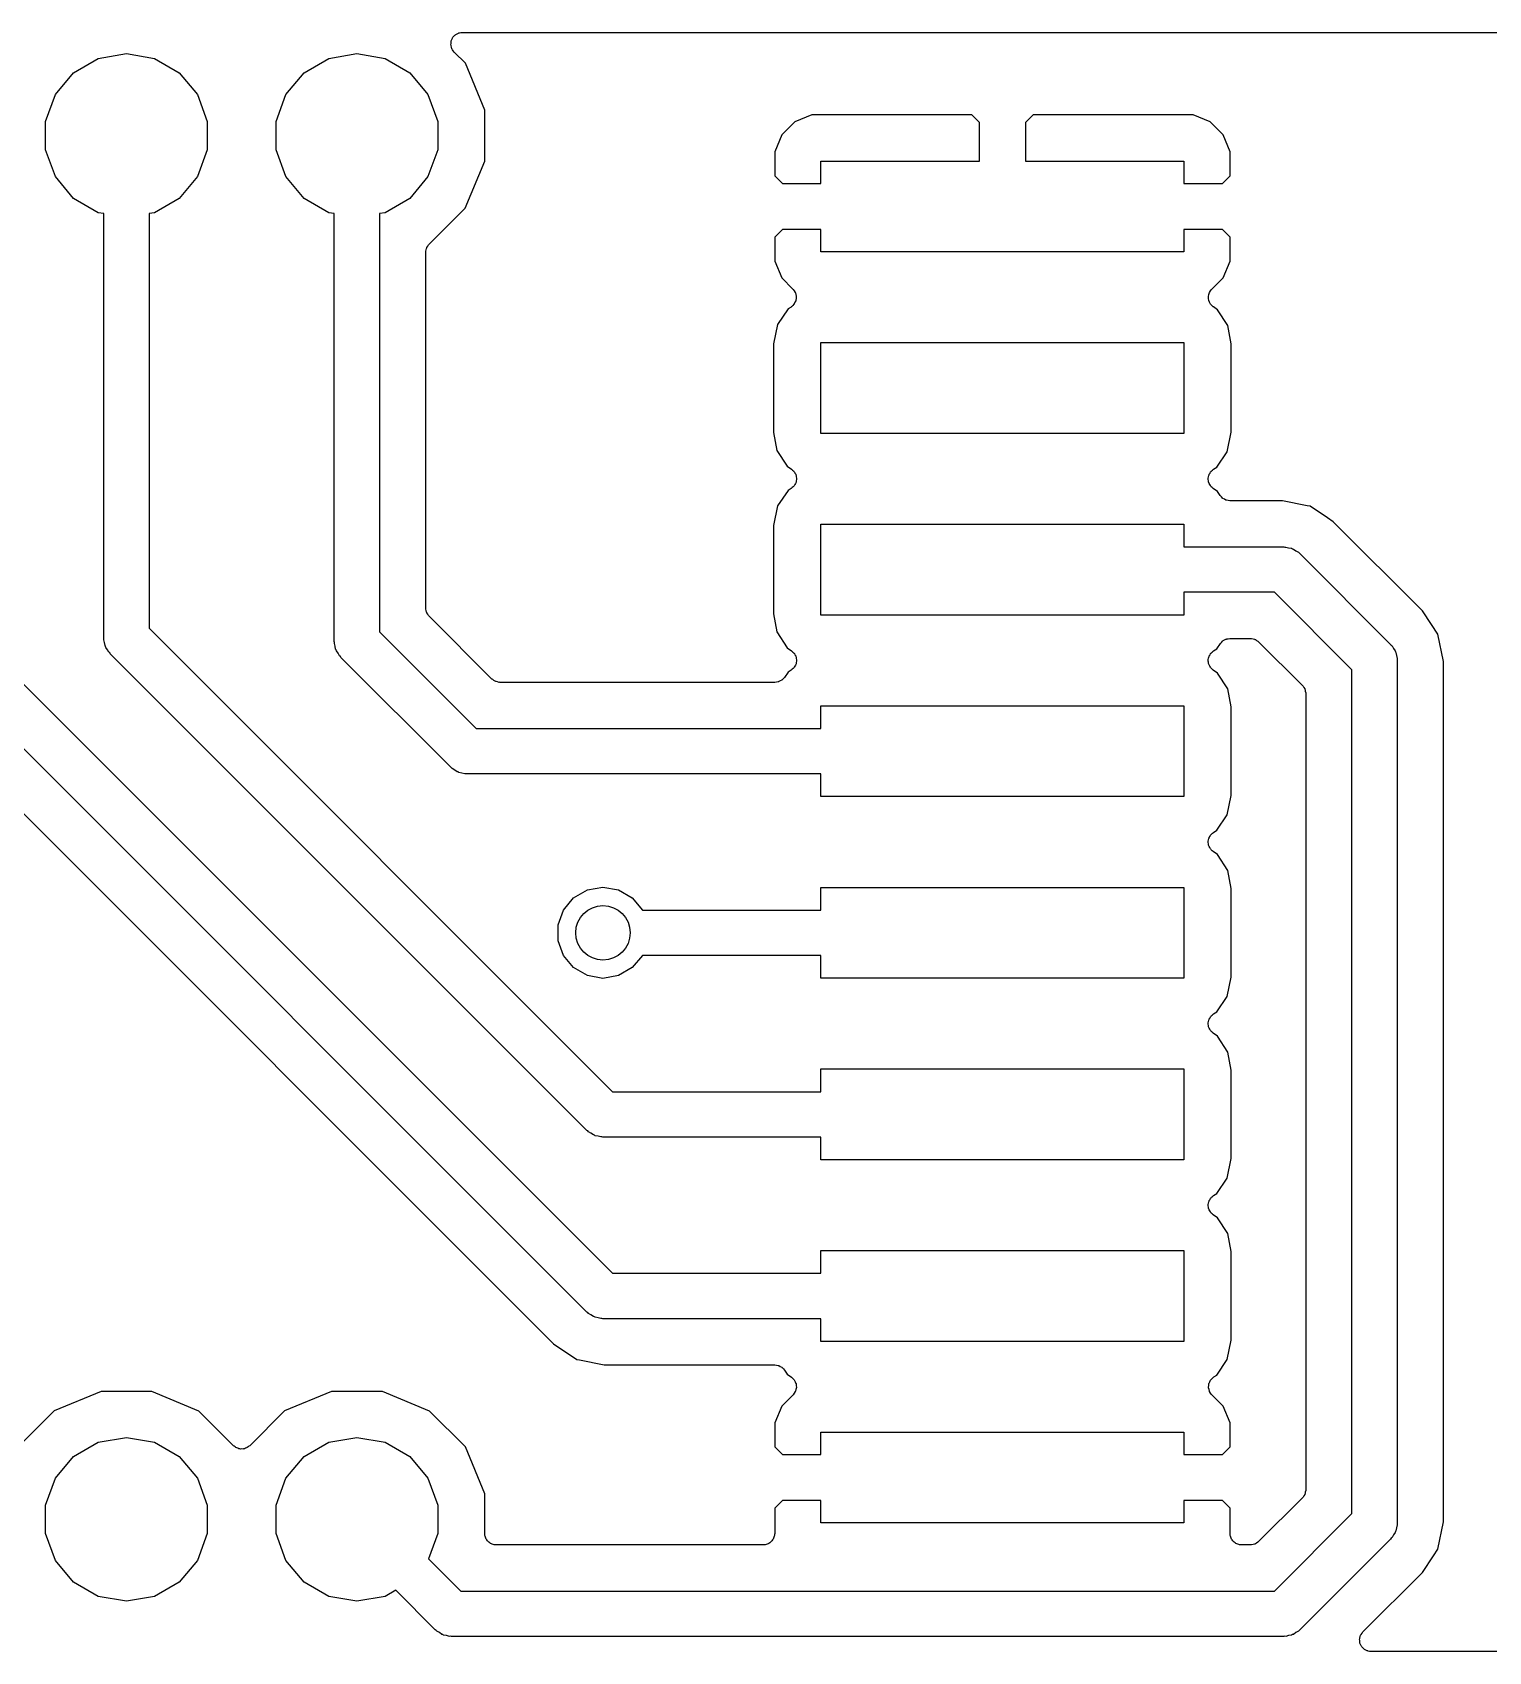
# Model space of a CAD drawing. Extents: x 102 to 201.3, y -111.4 to -93.6.
# Drawn here: x 162.21 to 178.26, y -111.42 to -93.58 of the extents above; entities that cross this region are included whole.
import ezdxf

# ---------------------------------------------------------------- set-up
doc = ezdxf.new("R2010")
doc.units = 0
doc.header["$MEASUREMENT"] = 0
doc.layers.add('BLACK', color=7, linetype='CONTINUOUS')

msp = doc.modelspace()

# ---------------------------------------------------------------- linework, layer by layer
at = {"layer": 'Black'}
for p, q in [((166.847, -93.6371), (166.858, -93.6254)), ((166.858, -93.6254), (166.869, -93.6127)), ((166.869, -93.6127), (166.874, -93.6099)), ((166.874, -93.6099), (166.878, -93.6059)), ((166.878, -93.6059), (166.893, -93.5989)), ((166.893, -93.5989), (166.907, -93.5907)), ((166.907, -93.5907), (166.913, -93.5897)), ((166.913, -93.5897), (166.918, -93.5873)), ((166.918, -93.5873), (166.934, -93.5859)), ((166.934, -93.5859), (166.951, -93.583)), ((166.951, -93.583), (200.79, -93.583)), ((166.824, -93.721), (166.826, -93.7045)), ((166.826, -93.7264), (166.824, -93.721)), ((166.826, -93.6879), (166.828, -93.6826)), ((166.826, -93.7045), (166.826, -93.6879)), ((166.826, -93.7321), (166.826, -93.7264)), ((166.831, -93.7476), (166.826, -93.7321)), ((166.828, -93.677), (166.835, -93.662)), ((166.828, -93.6826), (166.828, -93.677)), ((166.836, -93.7636), (166.831, -93.7476)), ((166.835, -93.662), (166.841, -93.6465)), ((166.839, -93.7682), (166.836, -93.7636)), ((166.841, -93.7735), (166.839, -93.7682)), ((166.841, -93.6465), (166.844, -93.6422)), ((166.851, -93.7862), (166.841, -93.7735)), ((166.844, -93.6422), (166.847, -93.6371)), ((166.861, -93.7997), (166.851, -93.7862)), ((166.984, -93.9235), (166.861, -93.7997)), ((162.669, -94.0279), (162.941, -93.871)), ((162.941, -93.871), (163.25, -93.8166)), ((163.25, -93.8166), (163.559, -93.871)), ((163.559, -93.871), (163.831, -94.0279)), ((165.209, -94.0279), (165.481, -93.871)), ((165.481, -93.871), (165.79, -93.8166)), ((165.79, -93.8166), (166.099, -93.871)), ((166.099, -93.871), (166.371, -94.0279)), ((167.198, -94.4412), (166.984, -93.9235)), ((162.468, -94.2683), (162.669, -94.0279)), ((163.831, -94.0279), (164.032, -94.2683)), ((165.008, -94.2683), (165.209, -94.0279)), ((166.371, -94.0279), (166.572, -94.2683)), ((162.36, -94.5631), (162.468, -94.2683)), ((164.032, -94.2683), (164.14, -94.5631)), ((164.9, -94.5631), (165.008, -94.2683)), ((166.572, -94.2683), (166.68, -94.5631)), ((167.198, -94.8736), (167.198, -94.4412)), ((170.799, -94.492), (170.612, -94.5693)), ((172.562, -94.492), (170.799, -94.492)), ((172.646, -94.5764), (172.562, -94.492)), ((173.238, -94.492), (173.154, -94.5764)), ((175.001, -94.492), (173.238, -94.492)), ((175.188, -94.5693), (175.001, -94.492)), ((162.36, -94.8769), (162.36, -94.5631)), ((164.14, -94.5631), (164.14, -94.8769)), ((164.9, -94.8769), (164.9, -94.5631)), ((166.68, -94.5631), (166.68, -94.8769)), ((170.612, -94.5693), (170.469, -94.7122)), ((172.646, -95), (172.646, -94.5764)), ((173.154, -94.5764), (173.154, -95)), ((175.331, -94.7122), (175.188, -94.5693)), ((167.198, -95.0013), (167.198, -94.8736)), ((167.198, -94.8736), (167.198, -94.8736)), ((170.469, -94.7122), (170.392, -94.899)), ((175.408, -94.899), (175.331, -94.7122)), ((162.468, -95.1717), (162.36, -94.8769)), ((164.14, -94.8769), (164.032, -95.1717)), ((165.008, -95.1717), (164.9, -94.8769)), ((166.68, -94.8769), (166.572, -95.1717)), ((166.983, -95.5186), (167.198, -95.0013)), ((170.392, -94.899), (170.392, -95.1616)), ((170.9, -95.246), (170.9, -95)), ((170.9, -95), (172.646, -95)), ((173.154, -95), (174.9, -95)), ((174.9, -95), (174.9, -95.246)), ((175.408, -95.1616), (175.408, -94.899)), ((162.669, -95.4121), (162.468, -95.1717)), ((164.032, -95.1717), (163.831, -95.4121)), ((165.209, -95.4121), (165.008, -95.1717)), ((166.572, -95.1717), (166.371, -95.4121)), ((170.392, -95.1616), (170.476, -95.246)), ((175.324, -95.246), (175.408, -95.1616)), ((170.476, -95.246), (170.9, -95.246)), ((174.9, -95.246), (175.324, -95.246)), ((162.941, -95.569), (162.669, -95.4121)), ((163, -95.5794), (162.941, -95.569)), ((163, -100.25), (163, -95.5794)), ((163.559, -95.569), (163.5, -95.5794)), ((163.5, -95.5794), (163.5, -100.146)), ((163.831, -95.4121), (163.559, -95.569)), ((165.481, -95.569), (165.209, -95.4121)), ((165.54, -95.5794), (165.481, -95.569)), ((165.54, -100.29), (165.54, -95.5794)), ((166.099, -95.569), (166.04, -95.5794)), ((166.04, -95.5794), (166.04, -100.186)), ((166.371, -95.4121), (166.099, -95.569)), ((166.585, -95.9156), (166.983, -95.5186)), ((170.476, -95.754), (170.392, -95.8384)), ((170.9, -95.754), (170.476, -95.754)), ((170.9, -96), (170.9, -95.754)), ((175.324, -95.754), (174.9, -95.754)), ((174.9, -95.754), (174.9, -96)), ((175.408, -95.8384), (175.324, -95.754)), ((166.56, -95.9517), (166.569, -95.9382)), ((166.569, -95.9382), (166.578, -95.9238)), ((166.578, -95.9238), (166.582, -95.9202)), ((166.582, -95.9202), (166.585, -95.9156)), ((170.392, -95.8384), (170.392, -96.101)), ((175.408, -96.101), (175.408, -95.8384)), ((166.548, -95.9943), (166.553, -95.9783)), ((166.549, -95.9999), (166.548, -95.9943)), ((166.548, -96.0055), (166.549, -95.9999)), ((166.548, -99.9234), (166.548, -96.0055)), ((166.553, -95.9783), (166.556, -95.962)), ((166.556, -95.962), (166.558, -95.9571)), ((166.558, -95.9571), (166.56, -95.9517)), ((170.392, -96.101), (170.469, -96.2878)), ((174.9, -96), (170.9, -96)), ((175.331, -96.2878), (175.408, -96.101)), ((170.469, -96.2878), (170.593, -96.4111)), ((175.206, -96.4122), (175.331, -96.2878)), ((170.593, -96.4111), (170.594, -96.4132)), ((170.594, -96.4132), (170.596, -96.4147)), ((170.596, -96.4147), (170.607, -96.4312)), ((170.607, -96.4312), (170.618, -96.4473)), ((170.618, -96.4473), (170.619, -96.4497)), ((170.619, -96.4497), (170.62, -96.4518)), ((170.62, -96.4518), (170.624, -96.4709)), ((170.624, -96.4709), (170.629, -96.4899)), ((175.169, -96.491), (175.175, -96.4704)), ((175.175, -96.4704), (175.18, -96.4497)), ((175.18, -96.4497), (175.181, -96.4491)), ((175.181, -96.4484), (175.193, -96.4309)), ((175.181, -96.4491), (175.181, -96.4484)), ((175.193, -96.4309), (175.205, -96.4133)), ((175.205, -96.4133), (175.206, -96.4128)), ((175.206, -96.4128), (175.206, -96.4122)), ((170.539, -96.6288), (170.423, -96.7985)), ((170.572, -96.6077), (170.539, -96.6288)), ((170.573, -96.606), (170.572, -96.6077)), ((170.576, -96.605), (170.573, -96.606)), ((170.59, -96.5911), (170.576, -96.605)), ((170.604, -96.5778), (170.59, -96.5911)), ((170.605, -96.5756), (170.604, -96.5778)), ((170.607, -96.5738), (170.605, -96.5756)), ((170.615, -96.556), (170.607, -96.5738)), ((170.624, -96.5386), (170.615, -96.556)), ((170.625, -96.5361), (170.624, -96.5386)), ((170.626, -96.5338), (170.625, -96.5361)), ((170.627, -96.5143), (170.626, -96.5338)), ((170.63, -96.4948), (170.627, -96.5143)), ((170.629, -96.4899), (170.629, -96.4924)), ((170.629, -96.4924), (170.63, -96.4948)), ((175.17, -96.4917), (175.169, -96.491)), ((175.169, -96.4924), (175.17, -96.4917)), ((175.171, -96.5136), (175.169, -96.4924)), ((175.173, -96.5349), (175.171, -96.5136)), ((175.174, -96.5356), (175.173, -96.5349)), ((175.174, -96.5363), (175.174, -96.5356)), ((175.183, -96.5555), (175.174, -96.5363)), ((175.192, -96.5749), (175.183, -96.5555)), ((175.192, -96.5754), (175.192, -96.5749)), ((175.193, -96.5761), (175.192, -96.5754)), ((175.208, -96.591), (175.193, -96.5761)), ((175.223, -96.6061), (175.208, -96.591)), ((175.224, -96.6064), (175.223, -96.6061)), ((175.224, -96.6069), (175.224, -96.6064)), ((175.271, -96.6389), (175.224, -96.6069)), ((175.383, -96.8125), (175.271, -96.6389)), ((170.423, -96.7985), (170.38, -97.0127)), ((175.42, -97.0118), (175.383, -96.8125)), ((170.38, -97.0127), (170.38, -97.9882)), ((170.9, -98), (170.9, -97)), ((170.9, -97), (174.9, -97)), ((174.9, -97), (174.9, -98)), ((175.42, -97.9873), (175.42, -97.0118)), ((170.38, -97.9882), (170.417, -98.1875)), ((174.9, -98), (170.9, -98)), ((175.377, -98.2015), (175.42, -97.9873)), ((170.417, -98.1875), (170.529, -98.3611)), ((175.261, -98.3712), (175.377, -98.2015)), ((170.529, -98.3611), (170.577, -98.3943)), ((170.577, -98.3943), (170.588, -98.4043)), ((170.588, -98.4043), (170.599, -98.4129)), ((170.599, -98.4129), (170.603, -98.4196)), ((170.603, -98.4196), (170.609, -98.4251)), ((170.609, -98.4251), (170.615, -98.438)), ((170.615, -98.438), (170.623, -98.45)), ((175.179, -98.4485), (175.187, -98.4367)), ((175.187, -98.4367), (175.193, -98.424)), ((175.193, -98.424), (175.199, -98.4186)), ((175.199, -98.4186), (175.203, -98.4121)), ((175.203, -98.4121), (175.215, -98.4038)), ((175.215, -98.4038), (175.226, -98.3941)), ((175.226, -98.3941), (175.261, -98.3712)), ((170.574, -98.6059), (170.539, -98.6288)), ((170.585, -98.5962), (170.574, -98.6059)), ((170.597, -98.5879), (170.585, -98.5962)), ((170.601, -98.5814), (170.597, -98.5879)), ((170.607, -98.576), (170.601, -98.5814)), ((170.613, -98.5633), (170.607, -98.576)), ((170.621, -98.5515), (170.613, -98.5633)), ((170.623, -98.5438), (170.621, -98.5515)), ((170.623, -98.45), (170.625, -98.4577)), ((170.627, -98.5368), (170.623, -98.5438)), ((170.625, -98.4577), (170.628, -98.4649)), ((170.629, -98.5226), (170.627, -98.5368)), ((170.628, -98.4649), (170.629, -98.4791)), ((170.629, -98.4791), (170.633, -98.493)), ((170.632, -98.5088), (170.629, -98.5226)), ((170.633, -98.493), (170.632, -98.5009)), ((170.632, -98.5009), (170.632, -98.5088)), ((175.167, -98.507), (175.168, -98.4991)), ((175.171, -98.5209), (175.167, -98.507)), ((175.168, -98.4912), (175.171, -98.4774)), ((175.168, -98.4991), (175.168, -98.4912)), ((175.171, -98.4774), (175.173, -98.4632)), ((175.172, -98.5351), (175.171, -98.5209)), ((175.175, -98.5423), (175.172, -98.5351)), ((175.173, -98.4632), (175.177, -98.4562)), ((175.177, -98.55), (175.175, -98.5423)), ((175.177, -98.4562), (175.179, -98.4485)), ((175.185, -98.562), (175.177, -98.55)), ((175.191, -98.5749), (175.185, -98.562)), ((175.197, -98.5804), (175.191, -98.5749)), ((175.201, -98.5871), (175.197, -98.5804)), ((175.212, -98.5957), (175.201, -98.5871)), ((175.223, -98.6057), (175.212, -98.5957)), ((175.271, -98.6389), (175.223, -98.6057)), ((170.423, -98.7985), (170.38, -99.0127)), ((170.539, -98.6288), (170.423, -98.7985)), ((175.3, -98.6837), (175.271, -98.6389)), ((175.313, -98.6977), (175.3, -98.6837)), ((175.325, -98.7123), (175.313, -98.6977)), ((175.328, -98.7138), (175.325, -98.7123)), ((175.33, -98.7161), (175.328, -98.7138)), ((175.347, -98.7248), (175.33, -98.7161)), ((175.363, -98.7343), (175.347, -98.7248)), ((175.366, -98.7349), (175.363, -98.7343)), ((175.369, -98.7363), (175.366, -98.7349)), ((175.388, -98.7387), (175.369, -98.7363)), ((175.407, -98.742), (175.388, -98.7387)), ((175.987, -98.742), (175.407, -98.742)), ((176.258, -98.7957), (175.987, -98.742)), ((176.289, -98.802), (176.258, -98.7957)), ((176.258, -98.7957), (176.258, -98.7957)), ((176.482, -98.9306), (176.289, -98.802)), ((176.545, -98.9729), (176.482, -98.9306)), ((177.527, -99.9552), (176.545, -98.9729)), ((170.38, -99.0127), (170.38, -99.9882)), ((170.9, -100), (170.9, -99)), ((170.9, -99), (174.9, -99)), ((174.9, -99), (174.9, -99.25)), ((174.9, -99.25), (176, -99.25)), ((176, -99.25), (176.011, -99.2519)), ((176.011, -99.2519), (176.022, -99.251)), ((176.022, -99.251), (176.053, -99.2594)), ((176.053, -99.2594), (176.086, -99.2651)), ((176.086, -99.2651), (176.095, -99.2706)), ((176.095, -99.2706), (176.106, -99.2734)), ((176.106, -99.2734), (176.132, -99.2922)), ((176.132, -99.2922), (176.161, -99.3085)), ((176.161, -99.3085), (176.168, -99.3169)), ((176.168, -99.3169), (176.177, -99.3232)), ((176.177, -99.3232), (177.177, -100.323)), ((160.96, -99.6064), (168.604, -107.25)), ((175.896, -99.75), (174.9, -99.75)), ((174.9, -99.75), (174.9, -100)), ((176.75, -100.604), (175.896, -99.75)), ((168.323, -107.677), (160.533, -99.8868)), ((166.549, -99.9289), (166.548, -99.9234)), ((166.548, -99.9345), (166.549, -99.9289)), ((166.553, -99.9505), (166.548, -99.9345)), ((166.556, -99.9669), (166.553, -99.9505)), ((166.558, -99.9717), (166.556, -99.9669)), ((166.56, -99.9771), (166.558, -99.9717)), ((166.569, -99.9907), (166.56, -99.9771)), ((166.578, -100.005), (166.569, -99.9907)), ((166.582, -100.009), (166.578, -100.005)), ((166.585, -100.013), (166.582, -100.009)), ((167.277, -100.705), (166.585, -100.013)), ((170.38, -99.9882), (170.417, -100.187)), ((174.9, -100), (170.9, -100)), ((177.627, -100.105), (177.527, -99.9552)), ((163.5, -100.146), (168.604, -105.25)), ((166.04, -100.186), (167.104, -101.25)), ((170.417, -100.187), (170.529, -100.361)), ((177.698, -100.211), (177.627, -100.105)), ((177.627, -100.105), (177.627, -100.105)), ((177.758, -100.513), (177.698, -100.211)), ((160.183, -100.255), (167.955, -108.027)), ((163.002, -100.261), (163, -100.25)), ((163.001, -100.272), (163.002, -100.261)), ((163.009, -100.303), (163.001, -100.272)), ((163.015, -100.336), (163.009, -100.303)), ((163.021, -100.345), (163.015, -100.336)), ((163.023, -100.356), (163.021, -100.345)), ((163.042, -100.382), (163.023, -100.356)), ((163.058, -100.411), (163.042, -100.382)), ((165.542, -100.301), (165.54, -100.29)), ((165.541, -100.312), (165.542, -100.301)), ((165.549, -100.343), (165.541, -100.312)), ((165.555, -100.376), (165.549, -100.343)), ((165.561, -100.385), (165.555, -100.376)), ((165.563, -100.396), (165.561, -100.385)), ((165.582, -100.422), (165.563, -100.396)), ((170.529, -100.361), (170.577, -100.394)), ((170.577, -100.394), (170.588, -100.404)), ((170.588, -100.404), (170.599, -100.413)), ((175.203, -100.412), (175.215, -100.404)), ((175.215, -100.404), (175.226, -100.394)), ((175.226, -100.394), (175.261, -100.371)), ((175.261, -100.371), (175.301, -100.313)), ((175.301, -100.313), (175.313, -100.301)), ((175.313, -100.301), (175.324, -100.288)), ((175.324, -100.288), (175.328, -100.285)), ((175.328, -100.285), (175.331, -100.282)), ((175.331, -100.282), (175.347, -100.274)), ((175.347, -100.274), (175.362, -100.266)), ((175.362, -100.266), (175.367, -100.265)), ((175.367, -100.265), (175.371, -100.263)), ((175.371, -100.263), (175.388, -100.261)), ((175.388, -100.261), (175.405, -100.258)), ((175.405, -100.258), (175.633, -100.258)), ((175.633, -100.258), (175.639, -100.259)), ((175.639, -100.259), (175.644, -100.258)), ((175.644, -100.258), (175.661, -100.263)), ((175.661, -100.263), (175.677, -100.266)), ((175.677, -100.266), (175.682, -100.268)), ((175.682, -100.268), (175.687, -100.27)), ((175.687, -100.27), (175.701, -100.279)), ((175.701, -100.279), (175.715, -100.288)), ((175.715, -100.288), (175.719, -100.292)), ((175.719, -100.292), (175.723, -100.295)), ((175.723, -100.295), (176.205, -100.777)), ((177.177, -100.323), (177.183, -100.332)), ((177.183, -100.332), (177.192, -100.339)), ((177.192, -100.339), (177.208, -100.368)), ((177.208, -100.368), (177.227, -100.394)), ((177.227, -100.394), (177.229, -100.405)), ((177.229, -100.405), (177.235, -100.414)), ((163.067, -100.418), (163.058, -100.411)), ((163.073, -100.427), (163.067, -100.418)), ((168.323, -105.677), (163.073, -100.427)), ((165.598, -100.451), (165.582, -100.422)), ((165.607, -100.458), (165.598, -100.451)), ((165.613, -100.467), (165.607, -100.458)), ((166.823, -101.677), (165.613, -100.467)), ((170.601, -100.581), (170.597, -100.588)), ((170.599, -100.413), (170.603, -100.42)), ((170.607, -100.576), (170.601, -100.581)), ((170.603, -100.42), (170.609, -100.425)), ((170.613, -100.563), (170.607, -100.576)), ((170.609, -100.425), (170.615, -100.438)), ((170.621, -100.551), (170.613, -100.563)), ((170.615, -100.438), (170.623, -100.45)), ((170.623, -100.544), (170.621, -100.551)), ((170.623, -100.45), (170.625, -100.458)), ((170.627, -100.537), (170.623, -100.544)), ((170.625, -100.458), (170.628, -100.465)), ((170.629, -100.523), (170.627, -100.537)), ((170.628, -100.465), (170.629, -100.479)), ((170.629, -100.479), (170.633, -100.493)), ((170.632, -100.509), (170.629, -100.523)), ((170.633, -100.493), (170.632, -100.501)), ((170.632, -100.501), (170.632, -100.509)), ((175.167, -100.507), (175.168, -100.499)), ((175.171, -100.521), (175.167, -100.507)), ((175.168, -100.491), (175.171, -100.477)), ((175.168, -100.499), (175.168, -100.491)), ((175.171, -100.477), (175.173, -100.463)), ((175.172, -100.535), (175.171, -100.521)), ((175.175, -100.542), (175.172, -100.535)), ((175.173, -100.463), (175.177, -100.456)), ((175.177, -100.55), (175.175, -100.542)), ((175.177, -100.456), (175.179, -100.449)), ((175.185, -100.562), (175.177, -100.55)), ((175.179, -100.449), (175.187, -100.437)), ((175.191, -100.575), (175.185, -100.562)), ((175.187, -100.437), (175.193, -100.424)), ((175.197, -100.58), (175.191, -100.575)), ((175.193, -100.424), (175.199, -100.419)), ((175.201, -100.587), (175.197, -100.58)), ((175.199, -100.419), (175.203, -100.412)), ((177.235, -100.414), (177.241, -100.447)), ((177.241, -100.447), (177.249, -100.478)), ((177.249, -100.478), (177.248, -100.489)), ((177.248, -100.489), (177.25, -100.5)), ((177.25, -100.5), (177.25, -110)), ((177.758, -109.987), (177.758, -100.513)), ((167.281, -100.708), (167.277, -100.705)), ((167.285, -100.712), (167.281, -100.708)), ((167.299, -100.721), (167.285, -100.712)), ((167.313, -100.73), (167.299, -100.721)), ((167.318, -100.732), (167.313, -100.73)), ((167.323, -100.734), (167.318, -100.732)), ((167.339, -100.737), (167.323, -100.734)), ((167.356, -100.742), (167.339, -100.737)), ((167.361, -100.741), (167.356, -100.742)), ((167.367, -100.742), (167.361, -100.741)), ((170.395, -100.742), (167.367, -100.742)), ((170.412, -100.739), (170.395, -100.742)), ((170.429, -100.737), (170.412, -100.739)), ((170.433, -100.735), (170.429, -100.737)), ((170.438, -100.734), (170.433, -100.735)), ((170.453, -100.726), (170.438, -100.734)), ((170.469, -100.718), (170.453, -100.726)), ((170.472, -100.715), (170.469, -100.718)), ((170.476, -100.712), (170.472, -100.715)), ((170.487, -100.699), (170.476, -100.712)), ((170.499, -100.687), (170.487, -100.699)), ((170.539, -100.629), (170.499, -100.687)), ((170.574, -100.606), (170.539, -100.629)), ((170.585, -100.596), (170.574, -100.606)), ((170.597, -100.588), (170.585, -100.596)), ((175.212, -100.596), (175.201, -100.587)), ((175.223, -100.606), (175.212, -100.596)), ((175.271, -100.639), (175.223, -100.606)), ((175.383, -100.813), (175.271, -100.639)), ((176.75, -109.896), (176.75, -100.604)), ((175.42, -101.012), (175.383, -100.813)), ((176.205, -100.777), (176.208, -100.781)), ((176.208, -100.781), (176.212, -100.785)), ((176.212, -100.785), (176.221, -100.799)), ((176.221, -100.799), (176.23, -100.813)), ((176.23, -100.813), (176.232, -100.818)), ((176.232, -100.818), (176.234, -100.823)), ((176.234, -100.823), (176.237, -100.839)), ((176.237, -100.839), (176.242, -100.856)), ((176.242, -100.856), (176.241, -100.861)), ((176.241, -100.861), (176.242, -100.867)), ((176.242, -100.867), (176.242, -109.633)), ((170.9, -101.25), (170.9, -101)), ((170.9, -101), (174.9, -101)), ((174.9, -101), (174.9, -102)), ((175.42, -101.987), (175.42, -101.012)), ((167.104, -101.25), (170.9, -101.25)), ((166.832, -101.683), (166.823, -101.677)), ((166.839, -101.692), (166.832, -101.683)), ((166.868, -101.708), (166.839, -101.692)), ((166.894, -101.727), (166.868, -101.708)), ((166.905, -101.729), (166.894, -101.727)), ((166.914, -101.735), (166.905, -101.729)), ((166.947, -101.741), (166.914, -101.735)), ((166.978, -101.749), (166.947, -101.741)), ((166.989, -101.748), (166.978, -101.749)), ((167, -101.75), (166.989, -101.748)), ((170.9, -101.75), (167, -101.75)), ((170.9, -102), (170.9, -101.75)), ((174.9, -102), (170.9, -102)), ((175.377, -102.201), (175.42, -101.987)), ((175.261, -102.371), (175.377, -102.201)), ((175.167, -102.507), (175.168, -102.499)), ((175.171, -102.521), (175.167, -102.507)), ((175.168, -102.491), (175.171, -102.477)), ((175.168, -102.499), (175.168, -102.491)), ((175.171, -102.477), (175.173, -102.463)), ((175.172, -102.535), (175.171, -102.521)), ((175.175, -102.542), (175.172, -102.535)), ((175.173, -102.463), (175.177, -102.456)), ((175.177, -102.55), (175.175, -102.542)), ((175.177, -102.456), (175.179, -102.449)), ((175.179, -102.449), (175.187, -102.437)), ((175.187, -102.437), (175.193, -102.424)), ((175.193, -102.424), (175.199, -102.419)), ((175.199, -102.419), (175.203, -102.412)), ((175.203, -102.412), (175.215, -102.404)), ((175.215, -102.404), (175.226, -102.394)), ((175.226, -102.394), (175.261, -102.371)), ((175.185, -102.562), (175.177, -102.55)), ((175.191, -102.575), (175.185, -102.562)), ((175.197, -102.58), (175.191, -102.575)), ((175.201, -102.587), (175.197, -102.58)), ((175.212, -102.596), (175.201, -102.587)), ((175.223, -102.606), (175.212, -102.596)), ((175.271, -102.639), (175.223, -102.606)), ((175.383, -102.813), (175.271, -102.639)), ((175.42, -103.012), (175.383, -102.813)), ((168.177, -103.116), (168.328, -103.028)), ((168.328, -103.028), (168.5, -102.998)), ((168.5, -102.998), (168.672, -103.028)), ((168.672, -103.028), (168.823, -103.116)), ((170.9, -103.25), (170.9, -103)), ((170.9, -103), (174.9, -103)), ((174.9, -103), (174.9, -104)), ((175.42, -103.987), (175.42, -103.012)), ((168.006, -103.413), (168.065, -103.249)), ((168.065, -103.249), (168.177, -103.116)), ((168.823, -103.116), (168.935, -103.249)), ((168.935, -103.249), (168.935, -103.25)), ((168.935, -103.25), (170.9, -103.25)), ((168.006, -103.587), (168.006, -103.413)), ((168.065, -103.751), (168.006, -103.587)), ((168.177, -103.884), (168.065, -103.751)), ((168.935, -103.751), (168.823, -103.884)), ((170.9, -103.75), (168.935, -103.75)), ((168.935, -103.75), (168.935, -103.751)), ((170.9, -104), (170.9, -103.75)), ((168.328, -103.972), (168.177, -103.884)), ((168.5, -104.002), (168.328, -103.972)), ((168.672, -103.972), (168.5, -104.002)), ((168.823, -103.884), (168.672, -103.972)), ((174.9, -104), (170.9, -104)), ((175.377, -104.201), (175.42, -103.987)), ((175.261, -104.371), (175.377, -104.201)), ((175.167, -104.507), (175.168, -104.499)), ((175.171, -104.521), (175.167, -104.507)), ((175.168, -104.491), (175.171, -104.477)), ((175.168, -104.499), (175.168, -104.491)), ((175.171, -104.477), (175.173, -104.463)), ((175.173, -104.463), (175.177, -104.456)), ((175.177, -104.456), (175.179, -104.449)), ((175.179, -104.449), (175.187, -104.437)), ((175.187, -104.437), (175.193, -104.424)), ((175.193, -104.424), (175.199, -104.419)), ((175.199, -104.419), (175.203, -104.412)), ((175.203, -104.412), (175.215, -104.404)), ((175.215, -104.404), (175.226, -104.394)), ((175.226, -104.394), (175.261, -104.371)), ((175.172, -104.535), (175.171, -104.521)), ((175.175, -104.542), (175.172, -104.535)), ((175.177, -104.55), (175.175, -104.542)), ((175.185, -104.562), (175.177, -104.55)), ((175.191, -104.575), (175.185, -104.562)), ((175.197, -104.58), (175.191, -104.575)), ((175.201, -104.587), (175.197, -104.58)), ((175.212, -104.596), (175.201, -104.587)), ((175.223, -104.606), (175.212, -104.596)), ((175.271, -104.639), (175.223, -104.606)), ((175.383, -104.813), (175.271, -104.639)), ((175.42, -105.012), (175.383, -104.813)), ((170.9, -105.25), (170.9, -105)), ((170.9, -105), (174.9, -105)), ((174.9, -105), (174.9, -106)), ((175.42, -105.987), (175.42, -105.012)), ((168.604, -105.25), (170.9, -105.25)), ((168.332, -105.683), (168.323, -105.677)), ((168.339, -105.692), (168.332, -105.683)), ((168.368, -105.708), (168.339, -105.692)), ((168.394, -105.727), (168.368, -105.708)), ((168.405, -105.729), (168.394, -105.727)), ((168.414, -105.735), (168.405, -105.729)), ((168.447, -105.741), (168.414, -105.735)), ((168.478, -105.749), (168.447, -105.741)), ((168.489, -105.748), (168.478, -105.749)), ((168.5, -105.75), (168.489, -105.748)), ((170.9, -105.75), (168.5, -105.75)), ((170.9, -106), (170.9, -105.75)), ((174.9, -106), (170.9, -106)), ((175.377, -106.201), (175.42, -105.987)), ((175.261, -106.371), (175.377, -106.201)), ((175.171, -106.477), (175.173, -106.463)), ((175.173, -106.463), (175.177, -106.456)), ((175.177, -106.456), (175.179, -106.449)), ((175.179, -106.449), (175.187, -106.437)), ((175.187, -106.437), (175.193, -106.424)), ((175.193, -106.424), (175.199, -106.419)), ((175.199, -106.419), (175.203, -106.412)), ((175.203, -106.412), (175.215, -106.404)), ((175.215, -106.404), (175.226, -106.394)), ((175.226, -106.394), (175.261, -106.371)), ((175.167, -106.507), (175.168, -106.499)), ((175.171, -106.521), (175.167, -106.507)), ((175.168, -106.491), (175.171, -106.477)), ((175.168, -106.499), (175.168, -106.491)), ((175.172, -106.535), (175.171, -106.521)), ((175.175, -106.542), (175.172, -106.535)), ((175.177, -106.55), (175.175, -106.542)), ((175.185, -106.562), (175.177, -106.55)), ((175.191, -106.575), (175.185, -106.562)), ((175.197, -106.58), (175.191, -106.575)), ((175.201, -106.587), (175.197, -106.58)), ((175.212, -106.596), (175.201, -106.587)), ((175.223, -106.606), (175.212, -106.596)), ((175.271, -106.639), (175.223, -106.606)), ((175.383, -106.813), (175.271, -106.639)), ((175.42, -107.012), (175.383, -106.813)), ((170.9, -107.25), (170.9, -107)), ((170.9, -107), (174.9, -107)), ((174.9, -107), (174.9, -108)), ((175.42, -107.987), (175.42, -107.012)), ((168.604, -107.25), (170.9, -107.25)), ((168.332, -107.683), (168.323, -107.677)), ((168.339, -107.692), (168.332, -107.683)), ((168.368, -107.708), (168.339, -107.692)), ((168.394, -107.727), (168.368, -107.708)), ((168.405, -107.729), (168.394, -107.727)), ((168.414, -107.735), (168.405, -107.729)), ((168.447, -107.741), (168.414, -107.735)), ((168.478, -107.749), (168.447, -107.741)), ((168.489, -107.748), (168.478, -107.749)), ((168.5, -107.75), (168.489, -107.748)), ((170.9, -107.75), (168.5, -107.75)), ((170.9, -108), (170.9, -107.75)), ((167.955, -108.027), (168.211, -108.198)), ((174.9, -108), (170.9, -108)), ((175.377, -108.201), (175.42, -107.987)), ((168.211, -108.198), (168.242, -108.204)), ((168.242, -108.204), (168.242, -108.204)), ((168.242, -108.204), (168.513, -108.258)), ((175.261, -108.371), (175.377, -108.201)), ((168.513, -108.258), (170.393, -108.258)), ((170.393, -108.258), (170.412, -108.261)), ((170.412, -108.261), (170.431, -108.264)), ((170.431, -108.264), (170.434, -108.265)), ((170.434, -108.265), (170.437, -108.266)), ((170.437, -108.266), (170.453, -108.275)), ((170.453, -108.275), (170.47, -108.284)), ((170.47, -108.284), (170.472, -108.286)), ((170.472, -108.286), (170.475, -108.288)), ((170.475, -108.288), (170.487, -108.302)), ((170.487, -108.302), (170.5, -108.316)), ((170.5, -108.316), (170.529, -108.361)), ((170.529, -108.361), (170.576, -108.393)), ((170.576, -108.393), (170.576, -108.394)), ((170.576, -108.394), (170.577, -108.394)), ((170.577, -108.394), (170.592, -108.409)), ((170.592, -108.409), (170.607, -108.424)), ((170.607, -108.424), (170.608, -108.425)), ((170.608, -108.425), (170.608, -108.425)), ((170.608, -108.425), (170.617, -108.444)), ((175.185, -108.444), (175.193, -108.426)), ((175.193, -108.426), (175.195, -108.424)), ((175.195, -108.424), (175.196, -108.422)), ((175.196, -108.422), (175.21, -108.409)), ((175.21, -108.409), (175.224, -108.395)), ((175.224, -108.395), (175.227, -108.394)), ((175.227, -108.394), (175.228, -108.392)), ((175.228, -108.392), (175.261, -108.371)), ((162.971, -108.552), (162.453, -108.766)), ((163.531, -108.552), (162.971, -108.552)), ((164.049, -108.767), (163.531, -108.552)), ((165.511, -108.552), (164.993, -108.766)), ((166.071, -108.552), (165.511, -108.552)), ((166.589, -108.767), (166.071, -108.552)), ((170.594, -108.588), (170.469, -108.712)), ((170.595, -108.587), (170.594, -108.587)), ((170.594, -108.587), (170.594, -108.588)), ((170.607, -108.569), (170.595, -108.587)), ((170.619, -108.552), (170.607, -108.569)), ((170.617, -108.444), (170.626, -108.464)), ((170.62, -108.55), (170.619, -108.551)), ((170.619, -108.551), (170.619, -108.552)), ((170.625, -108.53), (170.62, -108.55)), ((170.631, -108.509), (170.625, -108.53)), ((170.626, -108.464), (170.626, -108.464)), ((170.626, -108.464), (170.627, -108.465)), ((170.627, -108.465), (170.629, -108.486)), ((170.629, -108.486), (170.631, -108.508)), ((170.631, -108.508), (170.63, -108.508)), ((170.63, -108.508), (170.631, -108.509)), ((175.17, -108.505), (175.173, -108.486)), ((175.171, -108.508), (175.17, -108.505)), ((175.171, -108.51), (175.171, -108.508)), ((175.176, -108.529), (175.171, -108.51)), ((175.173, -108.486), (175.174, -108.466)), ((175.174, -108.466), (175.175, -108.464)), ((175.175, -108.464), (175.176, -108.461)), ((175.176, -108.461), (175.185, -108.444)), ((175.18, -108.548), (175.176, -108.529)), ((175.181, -108.55), (175.18, -108.548)), ((175.182, -108.553), (175.181, -108.55)), ((175.193, -108.569), (175.182, -108.553)), ((175.204, -108.585), (175.193, -108.569)), ((175.206, -108.587), (175.204, -108.585)), ((175.207, -108.589), (175.206, -108.587)), ((175.331, -108.712), (175.207, -108.589)), ((162.453, -108.766), (162.069, -109.149)), ((164.43, -109.149), (164.049, -108.767)), ((164.993, -108.766), (164.609, -109.149)), ((166.984, -109.163), (166.589, -108.767)), ((170.469, -108.712), (170.392, -108.899)), ((175.408, -108.899), (175.331, -108.712)), ((170.392, -108.899), (170.392, -109.162)), ((175.408, -109.162), (175.408, -108.899)), ((162.669, -109.268), (162.941, -109.111)), ((162.941, -109.111), (163.25, -109.057)), ((163.25, -109.057), (163.559, -109.111)), ((163.559, -109.111), (163.831, -109.268)), ((165.209, -109.268), (165.481, -109.111)), ((165.481, -109.111), (165.79, -109.057)), ((165.79, -109.057), (166.099, -109.111)), ((166.099, -109.111), (166.371, -109.268)), ((170.9, -109.246), (170.9, -109)), ((170.9, -109), (174.9, -109)), ((174.9, -109), (174.9, -109.246)), ((162.468, -109.508), (162.669, -109.268)), ((163.831, -109.268), (164.032, -109.508)), ((164.439, -109.155), (164.43, -109.149)), ((164.447, -109.163), (164.439, -109.155)), ((164.457, -109.168), (164.447, -109.163)), ((164.466, -109.174), (164.457, -109.168)), ((164.477, -109.177), (164.466, -109.174)), ((164.487, -109.182), (164.477, -109.177)), ((164.498, -109.183), (164.487, -109.182)), ((164.508, -109.186), (164.498, -109.183)), ((164.52, -109.185), (164.508, -109.186)), ((164.531, -109.186), (164.52, -109.185)), ((164.541, -109.183), (164.531, -109.186)), ((164.552, -109.182), (164.541, -109.183)), ((164.563, -109.177), (164.552, -109.182)), ((164.573, -109.174), (164.563, -109.177)), ((164.582, -109.168), (164.573, -109.174)), ((164.592, -109.163), (164.582, -109.168)), ((164.6, -109.155), (164.592, -109.163)), ((164.609, -109.149), (164.6, -109.155)), ((165.008, -109.508), (165.209, -109.268)), ((166.371, -109.268), (166.572, -109.508)), ((167.198, -109.681), (166.984, -109.163)), ((170.392, -109.162), (170.476, -109.246)), ((170.476, -109.246), (170.9, -109.246)), ((174.9, -109.246), (175.324, -109.246)), ((175.324, -109.246), (175.408, -109.162)), ((162.36, -109.803), (162.468, -109.508)), ((164.032, -109.508), (164.14, -109.803)), ((164.9, -109.803), (165.008, -109.508)), ((166.572, -109.508), (166.68, -109.803)), ((176.234, -109.677), (176.232, -109.682)), ((176.237, -109.661), (176.234, -109.677)), ((176.242, -109.644), (176.237, -109.661)), ((176.242, -109.633), (176.241, -109.639)), ((176.241, -109.639), (176.242, -109.644)), ((162.36, -110.117), (162.36, -109.803)), ((164.14, -109.803), (164.14, -110.117)), ((164.9, -110.117), (164.9, -109.803)), ((166.68, -109.803), (166.68, -110.117)), ((167.198, -110.115), (167.198, -109.681)), ((170.476, -109.754), (170.392, -109.838)), ((170.392, -109.838), (170.392, -110.115)), ((170.9, -109.754), (170.476, -109.754)), ((170.9, -110), (170.9, -109.754)), ((175.324, -109.754), (174.9, -109.754)), ((174.9, -109.754), (174.9, -110)), ((175.408, -109.838), (175.324, -109.754)), ((175.408, -110.115), (175.408, -109.838)), ((176.205, -109.723), (175.723, -110.205)), ((176.208, -109.719), (176.205, -109.723)), ((176.212, -109.715), (176.208, -109.719)), ((176.221, -109.701), (176.212, -109.715)), ((176.23, -109.687), (176.221, -109.701)), ((176.232, -109.682), (176.23, -109.687)), ((174.9, -110), (170.9, -110)), ((175.896, -110.75), (176.75, -109.896)), ((177.249, -110.022), (177.241, -110.053)), ((177.25, -110), (177.248, -110.011)), ((177.248, -110.011), (177.249, -110.022)), ((177.698, -110.289), (177.758, -109.987)), ((162.468, -110.412), (162.36, -110.117)), ((164.14, -110.117), (164.032, -110.412)), ((165.008, -110.412), (164.9, -110.117)), ((166.68, -110.117), (166.579, -110.395)), ((167.2, -110.126), (167.198, -110.115)), ((167.2, -110.137), (167.2, -110.126)), ((167.204, -110.147), (167.2, -110.137)), ((167.205, -110.158), (167.204, -110.147)), ((167.211, -110.168), (167.205, -110.158)), ((167.215, -110.178), (167.211, -110.168)), ((167.222, -110.187), (167.215, -110.178)), ((167.228, -110.197), (167.222, -110.187)), ((167.236, -110.204), (167.228, -110.197)), ((167.243, -110.212), (167.236, -110.204)), ((167.253, -110.218), (167.243, -110.212)), ((170.347, -110.212), (170.337, -110.218)), ((170.354, -110.204), (170.347, -110.212)), ((170.362, -110.197), (170.354, -110.204)), ((170.368, -110.187), (170.362, -110.197)), ((170.375, -110.178), (170.368, -110.187)), ((170.379, -110.168), (170.375, -110.178)), ((170.384, -110.158), (170.379, -110.168)), ((170.386, -110.147), (170.384, -110.158)), ((170.39, -110.137), (170.386, -110.147)), ((170.392, -110.115), (170.39, -110.126)), ((170.39, -110.126), (170.39, -110.137)), ((175.41, -110.126), (175.408, -110.115)), ((175.41, -110.137), (175.41, -110.126)), ((175.414, -110.147), (175.41, -110.137)), ((175.416, -110.158), (175.414, -110.147)), ((175.421, -110.168), (175.416, -110.158)), ((175.425, -110.178), (175.421, -110.168)), ((175.432, -110.187), (175.425, -110.178)), ((175.438, -110.197), (175.432, -110.187)), ((175.446, -110.204), (175.438, -110.197)), ((175.453, -110.212), (175.446, -110.204)), ((175.463, -110.218), (175.453, -110.212)), ((175.715, -110.212), (175.701, -110.221)), ((175.719, -110.208), (175.715, -110.212)), ((175.723, -110.205), (175.719, -110.208)), ((177.177, -110.177), (176.177, -111.177)), ((177.183, -110.168), (177.177, -110.177)), ((177.192, -110.161), (177.183, -110.168)), ((177.208, -110.132), (177.192, -110.161)), ((177.227, -110.106), (177.208, -110.132)), ((177.229, -110.095), (177.227, -110.106)), ((177.235, -110.086), (177.229, -110.095)), ((177.241, -110.053), (177.235, -110.086)), ((167.261, -110.225), (167.253, -110.218)), ((167.272, -110.229), (167.261, -110.225)), ((167.281, -110.234), (167.272, -110.229)), ((167.292, -110.236), (167.281, -110.234)), ((167.303, -110.24), (167.292, -110.236)), ((167.314, -110.24), (167.303, -110.24)), ((167.325, -110.242), (167.314, -110.24)), ((170.265, -110.242), (167.325, -110.242)), ((170.276, -110.24), (170.265, -110.242)), ((170.287, -110.24), (170.276, -110.24)), ((170.297, -110.236), (170.287, -110.24)), ((170.308, -110.234), (170.297, -110.236)), ((170.318, -110.229), (170.308, -110.234)), ((170.328, -110.225), (170.318, -110.229)), ((170.337, -110.218), (170.328, -110.225)), ((175.471, -110.225), (175.463, -110.218)), ((175.482, -110.229), (175.471, -110.225)), ((175.492, -110.234), (175.482, -110.229)), ((175.503, -110.236), (175.492, -110.234)), ((175.513, -110.24), (175.503, -110.236)), ((175.524, -110.24), (175.513, -110.24)), ((175.535, -110.242), (175.524, -110.24)), ((175.633, -110.242), (175.535, -110.242)), ((175.639, -110.241), (175.633, -110.242)), ((175.644, -110.242), (175.639, -110.241)), ((175.661, -110.237), (175.644, -110.242)), ((175.677, -110.234), (175.661, -110.237)), ((175.682, -110.232), (175.677, -110.234)), ((175.687, -110.23), (175.682, -110.232)), ((175.701, -110.221), (175.687, -110.23)), ((177.527, -110.545), (177.648, -110.363)), ((177.648, -110.363), (177.698, -110.289)), ((177.648, -110.363), (177.648, -110.363)), ((162.669, -110.652), (162.468, -110.412)), ((164.032, -110.412), (163.831, -110.652)), ((165.209, -110.652), (165.008, -110.412)), ((166.579, -110.395), (166.934, -110.75)), ((176.872, -111.2), (177.527, -110.545)), ((162.941, -110.809), (162.669, -110.652)), ((163.831, -110.652), (163.559, -110.809)), ((165.481, -110.809), (165.209, -110.652)), ((166.217, -110.741), (166.099, -110.809)), ((166.653, -111.177), (166.217, -110.741)), ((163.25, -110.863), (162.941, -110.809)), ((163.559, -110.809), (163.25, -110.863)), ((165.79, -110.863), (165.481, -110.809)), ((166.099, -110.809), (165.79, -110.863)), ((166.934, -110.75), (175.896, -110.75)), ((166.662, -111.183), (166.653, -111.177)), ((166.669, -111.192), (166.662, -111.183)), ((166.698, -111.208), (166.669, -111.192)), ((166.724, -111.227), (166.698, -111.208)), ((166.735, -111.229), (166.724, -111.227)), ((166.744, -111.235), (166.735, -111.229)), ((166.777, -111.241), (166.744, -111.235)), ((166.808, -111.249), (166.777, -111.241)), ((166.819, -111.248), (166.808, -111.249)), ((166.83, -111.25), (166.819, -111.248)), ((176, -111.25), (166.83, -111.25)), ((176.011, -111.248), (176, -111.25)), ((176.022, -111.249), (176.011, -111.248)), ((176.053, -111.241), (176.022, -111.249)), ((176.086, -111.235), (176.053, -111.241)), ((176.095, -111.229), (176.086, -111.235)), ((176.106, -111.227), (176.095, -111.229)), ((176.132, -111.208), (176.106, -111.227)), ((176.161, -111.192), (176.132, -111.208)), ((176.168, -111.183), (176.161, -111.192)), ((176.177, -111.177), (176.168, -111.183)), ((176.835, -111.279), (176.837, -111.274)), ((176.837, -111.295), (176.835, -111.279)), ((176.837, -111.268), (176.842, -111.252)), ((176.837, -111.274), (176.837, -111.268)), ((176.842, -111.252), (176.846, -111.236)), ((176.846, -111.236), (176.85, -111.232)), ((176.85, -111.232), (176.852, -111.227)), ((176.852, -111.227), (176.862, -111.214)), ((176.862, -111.214), (176.872, -111.2)), ((176.837, -111.312), (176.837, -111.295)), ((176.838, -111.317), (176.837, -111.312)), ((176.839, -111.323), (176.838, -111.317)), ((176.846, -111.338), (176.839, -111.323)), ((176.852, -111.353), (176.846, -111.338)), ((176.855, -111.358), (176.852, -111.353)), ((176.858, -111.363), (176.855, -111.358)), ((176.869, -111.375), (176.858, -111.363)), ((176.88, -111.387), (176.869, -111.375)), ((176.885, -111.39), (176.88, -111.387)), ((176.889, -111.394), (176.885, -111.39)), ((176.904, -111.401), (176.889, -111.394)), ((176.918, -111.409), (176.904, -111.401)), ((176.924, -111.41), (176.918, -111.409)), ((176.929, -111.413), (176.924, -111.41)), ((176.945, -111.414), (176.929, -111.413)), ((176.962, -111.417), (176.945, -111.414)), ((200.79, -111.417), (176.962, -111.417))]:
    msp.add_line(p, q, dxfattribs=at)
msp.add_circle((168.5, -103.5), 0.3, dxfattribs=at)

doc.saveas('drawing.dxf')
